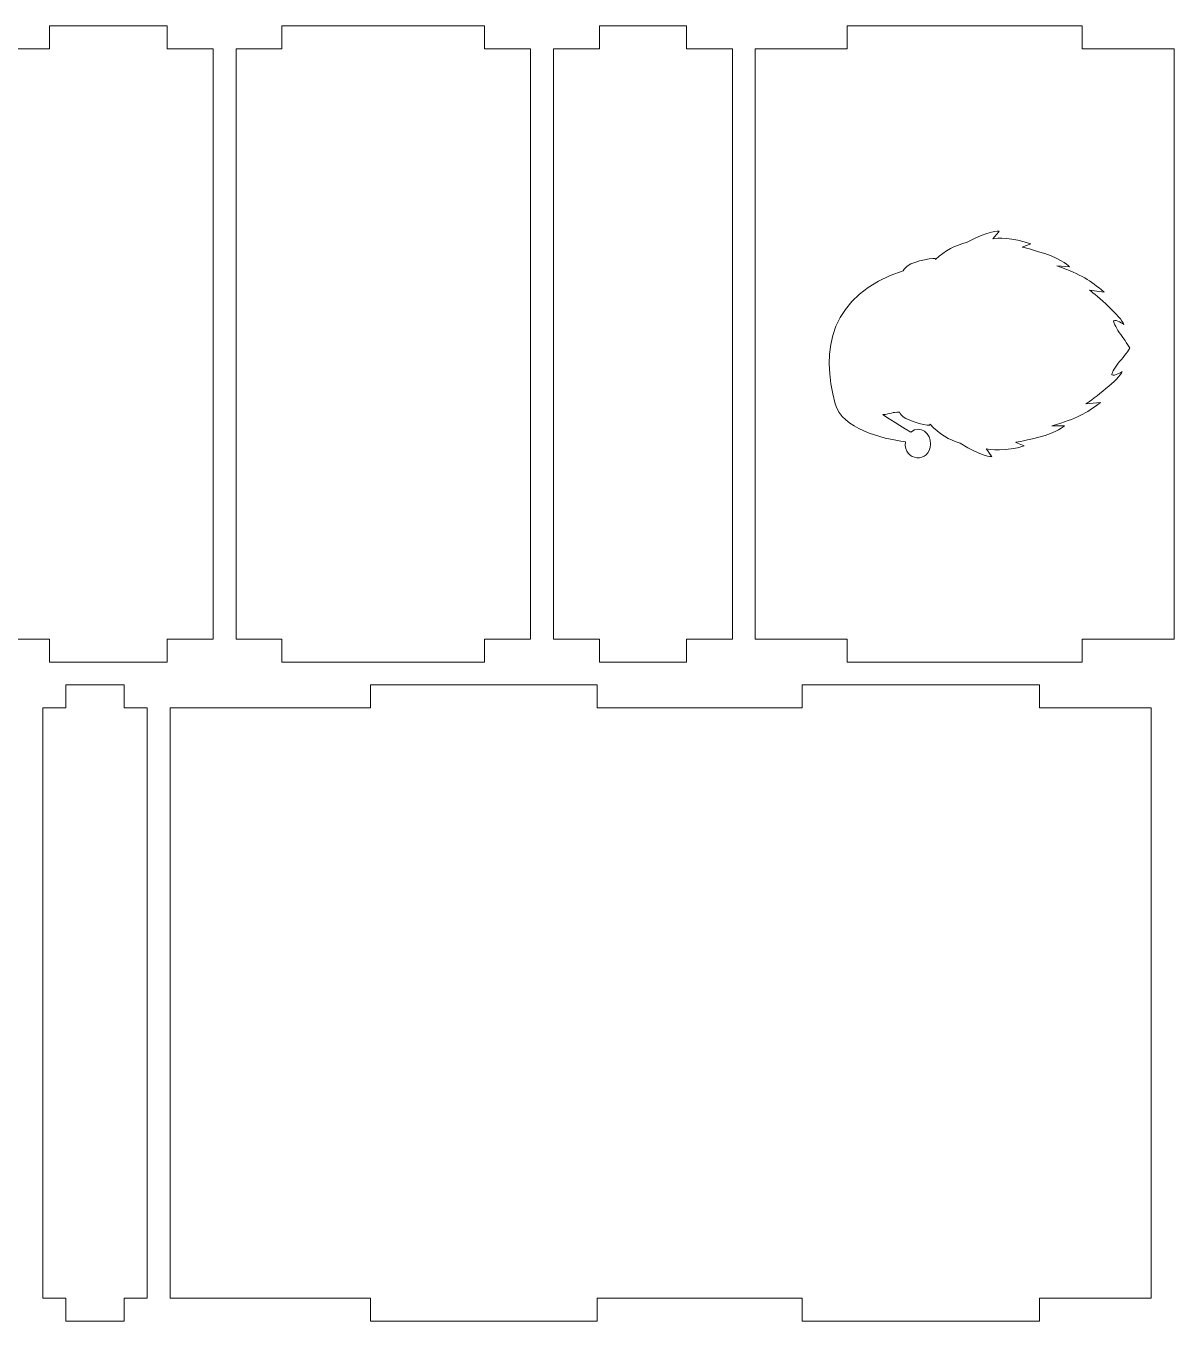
# Model space of a CAD drawing. Header units: centimetres. Extents: x -4 to 31.6, y 28.5 to 49.4.
# Drawn here: x 16.67 to 31.65, y 28.75 to 45.65 of the extents above; entities that cross this region are included whole.
import ezdxf

# ---------------------------------------------------------------- set-up
doc = ezdxf.new("R2010")
doc.units = ezdxf.units.CM
doc.header["$MEASUREMENT"] = 0
doc.layers.add('Camada 1', color=7, linetype='Continuous')

msp = doc.modelspace()

# ---------------------------------------------------------------- linework, layer by layer
at = {"layer": 'Camada 1', "color": 250, "lineweight": 20}
for points, knots in [([(16.9746, 45.35409), (16.9746, 45.35409), (16.3746, 45.35409), (16.3746, 45.35409), (16.3746, 45.35409), (16.3746, 45.35409), (16.37462, 37.65408), (16.37462, 37.65408), (16.37462, 37.65408), (16.37462, 37.65408), (16.97462, 37.65409), (16.97462, 37.65409), (16.97462, 37.65409), (16.97462, 37.65409), (16.97462, 37.35409), (16.97462, 37.35409), (16.97462, 37.35409), (16.97462, 37.35409), (18.50746, 37.35409), (18.50746, 37.35409), (18.50746, 37.35409), (18.50746, 37.35409), (18.50746, 37.65409), (18.50746, 37.65409), (18.50746, 37.65409), (18.50746, 37.65409), (19.10745, 37.65409), (19.10745, 37.65409), (19.10745, 37.65409), (19.10745, 37.65409), (19.10743, 45.3541), (19.10743, 45.3541), (19.10743, 45.3541), (19.10743, 45.3541), (18.50743, 45.35409), (18.50743, 45.35409), (18.50743, 45.35409), (18.50743, 45.35409), (18.50743, 45.65409), (18.50743, 45.65409), (18.50743, 45.65409), (18.50743, 45.65409), (16.97459, 45.65409), (16.97459, 45.65409), (16.97459, 45.65409), (16.97459, 45.65409), (16.9746, 45.35409), (16.9746, 45.35409)], [0, 0, 0, 0, 0.07692308, 0.07692308, 0.07692308, 0.07692308, 0.15384615, 0.15384615, 0.15384615, 0.15384615, 0.23076923, 0.23076923, 0.23076923, 0.23076923, 0.30769231, 0.30769231, 0.30769231, 0.30769231, 0.38461538, 0.38461538, 0.38461538, 0.38461538, 0.46153846, 0.46153846, 0.46153846, 0.46153846, 0.53846154, 0.53846154, 0.53846154, 0.53846154, 0.61538462, 0.61538462, 0.61538462, 0.61538462, 0.69230769, 0.69230769, 0.69230769, 0.69230769, 0.76923077, 0.76923077, 0.76923077, 0.76923077, 0.84615385, 0.84615385, 0.84615385, 0.84615385, 1, 1, 1, 1]), ([(19.40743, 45.3541), (19.40743, 45.3541), (19.40745, 37.65411), (19.40745, 37.65411), (19.40745, 37.65411), (19.40745, 37.65411), (20.00746, 37.65412), (20.00746, 37.65412), (20.00746, 37.65412), (20.00746, 37.65412), (20.00746, 37.35411), (20.00746, 37.35411), (20.00746, 37.35411), (20.00746, 37.35411), (22.65082, 37.35413), (22.65082, 37.35413), (22.65082, 37.35413), (22.65082, 37.35413), (22.65082, 37.65412), (22.65082, 37.65412), (22.65082, 37.65412), (22.65082, 37.65412), (23.25081, 37.65413), (23.25081, 37.65413), (23.25081, 37.65413), (23.25081, 37.65413), (23.2508, 45.35412), (23.2508, 45.35412), (23.2508, 45.35412), (23.2508, 45.35412), (22.65079, 45.35411), (22.65079, 45.35411), (22.65079, 45.35411), (22.65079, 45.35411), (22.65079, 45.65411), (22.65079, 45.65411), (22.65079, 45.65411), (22.65079, 45.65411), (20.00743, 45.6541), (20.00743, 45.6541), (20.00743, 45.6541), (20.00743, 45.6541), (20.00743, 45.35411), (20.00743, 45.35411), (20.00743, 45.35411), (20.00743, 45.35411), (19.40743, 45.3541), (19.40743, 45.3541)], [0, 0, 0, 0, 0.07692308, 0.07692308, 0.07692308, 0.07692308, 0.15384615, 0.15384615, 0.15384615, 0.15384615, 0.23076923, 0.23076923, 0.23076923, 0.23076923, 0.30769231, 0.30769231, 0.30769231, 0.30769231, 0.38461538, 0.38461538, 0.38461538, 0.38461538, 0.46153846, 0.46153846, 0.46153846, 0.46153846, 0.53846154, 0.53846154, 0.53846154, 0.53846154, 0.61538462, 0.61538462, 0.61538462, 0.61538462, 0.69230769, 0.69230769, 0.69230769, 0.69230769, 0.76923077, 0.76923077, 0.76923077, 0.76923077, 0.84615385, 0.84615385, 0.84615385, 0.84615385, 1, 1, 1, 1]), ([(23.5508, 45.35412), (23.5508, 45.35412), (23.5508, 37.65413), (23.5508, 37.65413), (23.5508, 37.65413), (23.5508, 37.65413), (24.1508, 37.65413), (24.1508, 37.65413), (24.1508, 37.65413), (24.1508, 37.65413), (24.1508, 37.35413), (24.1508, 37.35413), (24.1508, 37.35413), (24.1508, 37.35413), (25.28312, 37.35413), (25.28312, 37.35413), (25.28312, 37.35413), (25.28312, 37.35413), (25.28312, 37.65413), (25.28312, 37.65413), (25.28312, 37.65413), (25.28312, 37.65413), (25.88312, 37.65413), (25.88312, 37.65413), (25.88312, 37.65413), (25.88312, 37.65413), (25.88312, 45.35412), (25.88312, 45.35412), (25.88312, 45.35412), (25.88312, 45.35412), (25.28312, 45.35412), (25.28312, 45.35412), (25.28312, 45.35412), (25.28312, 45.35412), (25.28312, 45.65412), (25.28312, 45.65412), (25.28312, 45.65412), (25.28312, 45.65412), (24.1508, 45.65412), (24.1508, 45.65412), (24.1508, 45.65412), (24.1508, 45.65412), (24.1508, 45.35412), (24.1508, 45.35412), (24.1508, 45.35412), (24.1508, 45.35412), (23.5508, 45.35412), (23.5508, 45.35412)], [0, 0, 0, 0, 0.07692308, 0.07692308, 0.07692308, 0.07692308, 0.15384615, 0.15384615, 0.15384615, 0.15384615, 0.23076923, 0.23076923, 0.23076923, 0.23076923, 0.30769231, 0.30769231, 0.30769231, 0.30769231, 0.38461538, 0.38461538, 0.38461538, 0.38461538, 0.46153846, 0.46153846, 0.46153846, 0.46153846, 0.53846154, 0.53846154, 0.53846154, 0.53846154, 0.61538462, 0.61538462, 0.61538462, 0.61538462, 0.69230769, 0.69230769, 0.69230769, 0.69230769, 0.76923077, 0.76923077, 0.76923077, 0.76923077, 0.84615385, 0.84615385, 0.84615385, 0.84615385, 1, 1, 1, 1]), ([(27.38313, 37.35414), (27.38313, 37.35414), (30.44674, 37.35414), (30.44674, 37.35414), (30.44674, 37.35414), (30.44674, 37.35414), (30.44674, 37.65414), (30.44674, 37.65414), (30.44674, 37.65414), (30.44674, 37.65414), (31.64674, 37.65414), (31.64674, 37.65414), (31.64674, 37.65414), (31.64674, 37.65414), (31.64673, 45.35414), (31.64673, 45.35414), (31.64673, 45.35414), (31.64673, 45.35414), (30.44673, 45.35414), (30.44673, 45.35414), (30.44673, 45.35414), (30.44673, 45.35414), (30.44673, 45.65413), (30.44673, 45.65413), (30.44673, 45.65413), (30.44673, 45.65413), (27.38311, 45.65413), (27.38311, 45.65413), (27.38311, 45.65413), (27.38311, 45.65413), (27.38311, 45.35413), (27.38311, 45.35413), (27.38311, 45.35413), (27.38311, 45.35413), (26.18311, 45.35413), (26.18311, 45.35413), (26.18311, 45.35413), (26.18311, 45.35413), (26.18312, 37.65413), (26.18312, 37.65413), (26.18312, 37.65413), (26.18312, 37.65413), (27.38312, 37.65413), (27.38312, 37.65413), (27.38312, 37.65413), (27.38312, 37.65413), (27.38313, 37.35414), (27.38313, 37.35414)], [0, 0, 0, 0, 0.07692308, 0.07692308, 0.07692308, 0.07692308, 0.15384615, 0.15384615, 0.15384615, 0.15384615, 0.23076923, 0.23076923, 0.23076923, 0.23076923, 0.30769231, 0.30769231, 0.30769231, 0.30769231, 0.38461538, 0.38461538, 0.38461538, 0.38461538, 0.46153846, 0.46153846, 0.46153846, 0.46153846, 0.53846154, 0.53846154, 0.53846154, 0.53846154, 0.61538462, 0.61538462, 0.61538462, 0.61538462, 0.69230769, 0.69230769, 0.69230769, 0.69230769, 0.76923077, 0.76923077, 0.76923077, 0.76923077, 0.84615385, 0.84615385, 0.84615385, 0.84615385, 1, 1, 1, 1]), ([(16.88723, 36.75414), (16.88723, 36.75414), (16.88723, 29.05415), (16.88723, 29.05415), (16.88723, 29.05415), (16.88723, 29.05415), (17.18723, 29.05415), (17.18723, 29.05415), (17.18723, 29.05415), (17.18723, 29.05415), (17.18723, 28.75415), (17.18723, 28.75415), (17.18723, 28.75415), (17.18723, 28.75415), (17.94695, 28.75415), (17.94695, 28.75415), (17.94695, 28.75415), (17.94695, 28.75415), (17.94695, 29.05415), (17.94695, 29.05415), (17.94695, 29.05415), (17.94695, 29.05415), (18.24695, 29.05415), (18.24695, 29.05415), (18.24695, 29.05415), (18.24695, 29.05415), (18.24695, 36.75414), (18.24695, 36.75414), (18.24695, 36.75414), (18.24695, 36.75414), (17.94695, 36.75414), (17.94695, 36.75414), (17.94695, 36.75414), (17.94695, 36.75414), (17.94695, 37.05414), (17.94695, 37.05414), (17.94695, 37.05414), (17.94695, 37.05414), (17.18723, 37.05414), (17.18723, 37.05414), (17.18723, 37.05414), (17.18723, 37.05414), (17.18723, 36.75414), (17.18723, 36.75414), (17.18723, 36.75414), (17.18723, 36.75414), (16.88723, 36.75414), (16.88723, 36.75414)], [0, 0, 0, 0, 0.07692308, 0.07692308, 0.07692308, 0.07692308, 0.15384615, 0.15384615, 0.15384615, 0.15384615, 0.23076923, 0.23076923, 0.23076923, 0.23076923, 0.30769231, 0.30769231, 0.30769231, 0.30769231, 0.38461538, 0.38461538, 0.38461538, 0.38461538, 0.46153846, 0.46153846, 0.46153846, 0.46153846, 0.53846154, 0.53846154, 0.53846154, 0.53846154, 0.61538462, 0.61538462, 0.61538462, 0.61538462, 0.69230769, 0.69230769, 0.69230769, 0.69230769, 0.76923077, 0.76923077, 0.76923077, 0.76923077, 0.84615385, 0.84615385, 0.84615385, 0.84615385, 1, 1, 1, 1]), ([(18.54695, 36.75414), (18.54695, 36.75414), (18.54695, 29.05414), (18.54695, 29.05414), (18.54695, 29.05414), (18.54695, 29.05414), (21.16283, 29.05414), (21.16283, 29.05414), (21.16283, 29.05414), (21.16283, 29.05414), (21.16283, 28.75414), (21.16283, 28.75414), (21.16283, 28.75414), (21.16283, 28.75414), (24.12074, 28.75414), (24.12074, 28.75414), (24.12074, 28.75414), (24.12074, 28.75414), (24.12074, 29.05414), (24.12074, 29.05414), (24.12074, 29.05414), (24.12074, 29.05414), (26.79631, 29.05414), (26.79631, 29.05414), (26.79631, 29.05414), (26.79631, 29.05414), (26.79631, 28.75414), (26.79631, 28.75414), (26.79631, 28.75414), (26.79631, 28.75414), (29.88867, 28.75414), (29.88867, 28.75414), (29.88867, 28.75414), (29.88867, 28.75414), (29.88867, 29.05414), (29.88867, 29.05414), (29.88867, 29.05414), (29.88867, 29.05414), (31.34673, 29.05414), (31.34673, 29.05414), (31.34673, 29.05414), (31.34673, 29.05414), (31.34673, 36.75414), (31.34673, 36.75414), (31.34673, 36.75414), (31.34673, 36.75414), (29.88867, 36.75414), (29.88867, 36.75414), (29.88867, 36.75414), (29.88867, 36.75414), (29.88867, 37.05414), (29.88867, 37.05414), (29.88867, 37.05414), (29.88867, 37.05414), (26.79631, 37.05414), (26.79631, 37.05414), (26.79631, 37.05414), (26.79631, 37.05414), (26.79631, 36.75414), (26.79631, 36.75414), (26.79631, 36.75414), (26.79631, 36.75414), (24.12074, 36.75414), (24.12074, 36.75414), (24.12074, 36.75414), (24.12074, 36.75414), (24.12074, 37.05414), (24.12074, 37.05414), (24.12074, 37.05414), (24.12074, 37.05414), (21.16283, 37.05414), (21.16283, 37.05414), (21.16283, 37.05414), (21.16283, 37.05414), (21.16283, 36.75414), (21.16283, 36.75414), (21.16283, 36.75414), (21.16283, 36.75414), (18.54695, 36.75414), (18.54695, 36.75414)], [0, 0, 0, 0, 0.04761905, 0.04761905, 0.04761905, 0.04761905, 0.0952381, 0.0952381, 0.0952381, 0.0952381, 0.14285714, 0.14285714, 0.14285714, 0.14285714, 0.19047619, 0.19047619, 0.19047619, 0.19047619, 0.23809524, 0.23809524, 0.23809524, 0.23809524, 0.28571429, 0.28571429, 0.28571429, 0.28571429, 0.33333333, 0.33333333, 0.33333333, 0.33333333, 0.38095238, 0.38095238, 0.38095238, 0.38095238, 0.42857143, 0.42857143, 0.42857143, 0.42857143, 0.47619048, 0.47619048, 0.47619048, 0.47619048, 0.52380952, 0.52380952, 0.52380952, 0.52380952, 0.57142857, 0.57142857, 0.57142857, 0.57142857, 0.61904762, 0.61904762, 0.61904762, 0.61904762, 0.66666667, 0.66666667, 0.66666667, 0.66666667, 0.71428571, 0.71428571, 0.71428571, 0.71428571, 0.76190476, 0.76190476, 0.76190476, 0.76190476, 0.80952381, 0.80952381, 0.80952381, 0.80952381, 0.85714286, 0.85714286, 0.85714286, 0.85714286, 0.9047619, 0.9047619, 0.9047619, 0.9047619, 1, 1, 1, 1])]:
    msp.add_open_spline(points, degree=3, knots=knots, dxfattribs=at)
at = {"layer": 'Camada 1', "color": 240, "lineweight": 20}
for points, knots in [([(28.53272, 42.60585), (28.65877, 42.72336), (28.79564, 42.79413), (28.93857, 42.82727), (28.93857, 42.82727), (28.93857, 42.82727), (28.93918, 42.82759), (28.93918, 42.82759), (28.93918, 42.82759), (29.2384, 42.98842), (29.36382, 42.97527), (29.36382, 42.97527), (29.36382, 42.97527), (29.36382, 42.97527), (29.30685, 42.90149), (29.28281, 42.87632), (29.28281, 42.87632), (29.33003, 42.88793), (29.54152, 42.89454), (29.77643, 42.80899), (29.77643, 42.80899), (29.77643, 42.80899), (29.66526, 42.76863), (29.66526, 42.76863), (29.66526, 42.76863), (29.66526, 42.76863), (29.72115, 42.75875), (29.95912, 42.68224), (29.95912, 42.68224), (30.19709, 42.60573), (30.28323, 42.51246), (30.28323, 42.51246), (30.28323, 42.51246), (30.28323, 42.51246), (30.11878, 42.52327), (30.11878, 42.52327), (30.11878, 42.52327), (30.45035, 42.40269), (30.54625, 42.33961), (30.73389, 42.17929), (30.73389, 42.17929), (30.73389, 42.17929), (30.54253, 42.20744), (30.54253, 42.20744), (30.54253, 42.20744), (30.63763, 42.13957), (30.96096, 41.85479), (30.98947, 41.75902), (30.98947, 41.75902), (30.98947, 41.75902), (30.88793, 41.83056), (30.8592, 41.80718), (30.8592, 41.80718), (30.84672, 41.79702), (30.88487, 41.72783), (30.93201, 41.65283), (30.93201, 41.65283), (30.98521, 41.58072), (31.03169, 41.51154), (31.07, 41.44764), (31.07, 41.44764), (31.02763, 41.38635), (30.97679, 41.32033), (30.91904, 41.2518), (30.91904, 41.2518), (30.86716, 41.18), (30.82462, 41.11341), (30.83643, 41.10247), (30.83643, 41.10247), (30.86359, 41.07727), (30.96955, 41.1421), (30.96955, 41.1421), (30.96955, 41.1421), (30.93489, 41.04838), (30.59386, 40.78508), (30.49457, 40.72348), (30.49457, 40.72348), (30.49457, 40.72348), (30.68735, 40.73923), (30.68735, 40.73923), (30.68735, 40.73923), (30.48973, 40.59135), (30.38996, 40.5346), (30.05129, 40.43569), (30.05129, 40.43569), (30.05129, 40.43569), (30.2161, 40.43586), (30.2161, 40.43586), (30.2161, 40.43586), (30.2161, 40.43586), (30.12413, 40.34835), (29.8817, 40.28736), (29.8817, 40.28736), (29.63927, 40.22638), (29.58288, 40.22012), (29.58288, 40.22012), (29.58288, 40.22012), (29.58288, 40.22012), (29.69121, 40.17268), (29.69121, 40.17268), (29.69121, 40.17268), (29.45127, 40.10247), (29.24067, 40.12273), (29.19427, 40.13736), (29.19427, 40.13736), (29.21664, 40.11068), (29.26871, 40.03339), (29.26871, 40.03339), (29.26871, 40.03339), (29.26871, 40.03339), (29.14271, 40.02837), (28.85452, 40.20817), (28.85452, 40.20817), (28.85452, 40.20817), (28.8539, 40.20855), (28.8539, 40.20855), (28.8539, 40.20855), (28.71342, 40.25085), (28.58142, 40.3303), (28.46312, 40.45563), (28.46312, 40.45563), (28.48298, 40.40936), (28.17575, 40.50006), (28.11317, 40.55468), (28.11317, 40.55468), (28.09526, 40.57031), (28.07837, 40.58991), (28.06248, 40.61299), (28.06248, 40.61299), (27.96978, 40.61809), (27.94937, 40.59041), (27.84762, 40.58172), (27.84762, 40.58172), (27.84762, 40.58172), (28.0063, 40.471), (28.21339, 40.35515), (28.21339, 40.35515), (28.33845, 40.45544), (28.47466, 40.33265), (28.47031, 40.19828), (28.47031, 40.19828), (28.46199, 39.9413), (28.11177, 39.9709), (28.14118, 40.22489), (28.14118, 40.22489), (27.82554, 40.27316), (27.3181, 40.39429), (27.22607, 40.72341), (27.22607, 40.72341), (27.03159, 41.41883), (27.15073, 42.14433), (28.11137, 42.45979), (28.11137, 42.45979), (28.13209, 42.48849), (28.15399, 42.51208), (28.17701, 42.52969), (28.17701, 42.52969), (28.24133, 42.57888), (28.56145, 42.65181), (28.53272, 42.60585)], [0, 0, 0, 0, 0.02439024, 0.02439024, 0.02439024, 0.02439024, 0.04878049, 0.04878049, 0.04878049, 0.04878049, 0.07317073, 0.07317073, 0.07317073, 0.07317073, 0.09756098, 0.09756098, 0.09756098, 0.09756098, 0.12195122, 0.12195122, 0.12195122, 0.12195122, 0.14634146, 0.14634146, 0.14634146, 0.14634146, 0.17073171, 0.17073171, 0.17073171, 0.17073171, 0.19512195, 0.19512195, 0.19512195, 0.19512195, 0.2195122, 0.2195122, 0.2195122, 0.2195122, 0.24390244, 0.24390244, 0.24390244, 0.24390244, 0.26829268, 0.26829268, 0.26829268, 0.26829268, 0.29268293, 0.29268293, 0.29268293, 0.29268293, 0.31707317, 0.31707317, 0.31707317, 0.31707317, 0.34146341, 0.34146341, 0.34146341, 0.34146341, 0.36585366, 0.36585366, 0.36585366, 0.36585366, 0.3902439, 0.3902439, 0.3902439, 0.3902439, 0.41463415, 0.41463415, 0.41463415, 0.41463415, 0.43902439, 0.43902439, 0.43902439, 0.43902439, 0.46341463, 0.46341463, 0.46341463, 0.46341463, 0.48780488, 0.48780488, 0.48780488, 0.48780488, 0.51219512, 0.51219512, 0.51219512, 0.51219512, 0.53658537, 0.53658537, 0.53658537, 0.53658537, 0.56097561, 0.56097561, 0.56097561, 0.56097561, 0.58536585, 0.58536585, 0.58536585, 0.58536585, 0.6097561, 0.6097561, 0.6097561, 0.6097561, 0.63414634, 0.63414634, 0.63414634, 0.63414634, 0.65853659, 0.65853659, 0.65853659, 0.65853659, 0.68292683, 0.68292683, 0.68292683, 0.68292683, 0.70731707, 0.70731707, 0.70731707, 0.70731707, 0.73170732, 0.73170732, 0.73170732, 0.73170732, 0.75609756, 0.75609756, 0.75609756, 0.75609756, 0.7804878, 0.7804878, 0.7804878, 0.7804878, 0.80487805, 0.80487805, 0.80487805, 0.80487805, 0.82926829, 0.82926829, 0.82926829, 0.82926829, 0.85365854, 0.85365854, 0.85365854, 0.85365854, 0.87804878, 0.87804878, 0.87804878, 0.87804878, 0.90243902, 0.90243902, 0.90243902, 0.90243902, 0.92682927, 0.92682927, 0.92682927, 0.92682927, 0.95121951, 0.95121951, 0.95121951, 0.95121951, 1, 1, 1, 1]), ([(28.46323, 40.45571), (28.46313, 40.45582), (28.46304, 40.45592), (28.46294, 40.45602), (28.46294, 40.45602), (28.46302, 40.4559), (28.46308, 40.45577), (28.46323, 40.45571)], [0, 0, 0, 0, 0.33333333, 0.33333333, 0.33333333, 0.33333333, 1, 1, 1, 1])]:
    msp.add_open_spline(points, degree=3, knots=knots, dxfattribs=at)

doc.saveas('drawing.dxf')
